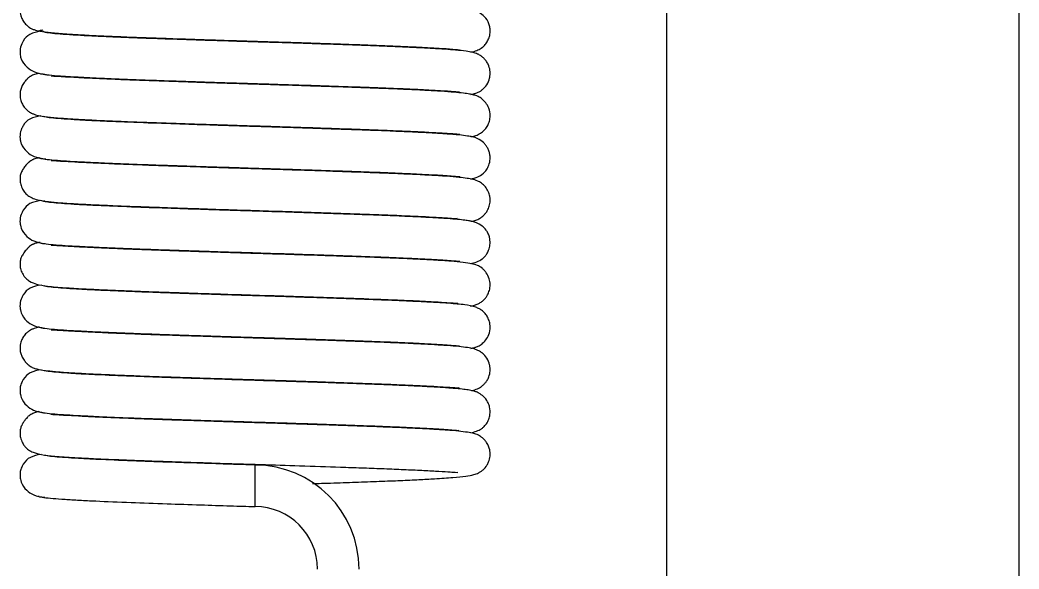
# Model space of a CAD drawing. Header units: millimetres. Extents: x -119 to 1184, y -69 to 836.
# Drawn here: x 451.06 to 472.65, y 595.95 to 607.82 of the extents above; entities that cross this region are included whole.
import ezdxf

# ---------------------------------------------------------------- set-up
doc = ezdxf.new("R2010")
doc.units = ezdxf.units.MM

msp = doc.modelspace()

# ---------------------------------------------------------------- linework, layer by layer
at = {"color": 7, "linetype": 'Continuous', "lineweight": 25}
for p, q in [((465.033, 643.47), (465.033, 592.67)), ((472.653, 592.67), (472.653, 643.47)), ((456.143, 597.3), (456.143, 598.199))]:
    msp.add_line(p, q, dxfattribs=at)
for radius in [2.248, 1.349]:
    msp.add_arc((456.143, 595.951), radius, 0, 90, dxfattribs=at)
for points, knots in [([(451.506, 608.497), (451.493, 608.496), (451.448, 608.49), (451.412, 608.48), (451.36, 608.464), (451.32, 608.447), (451.288, 608.429), (451.27, 608.417), (451.255, 608.406), (451.245, 608.398), (451.234, 608.39), (451.225, 608.382), (451.216, 608.373), (451.201, 608.358), (451.18, 608.335), (451.155, 608.304), (451.12, 608.252), (451.088, 608.186), (451.069, 608.12), (451.061, 608.05), (451.066, 607.972), (451.082, 607.902), (451.107, 607.837), (451.147, 607.77), (451.189, 607.72), (451.227, 607.686), (451.248, 607.671), (451.258, 607.663), (451.282, 607.647), (451.315, 607.629), (451.383, 607.602), (451.506, 607.573), (451.729, 607.543), (452.039, 607.517), (452.408, 607.495), (452.817, 607.475), (453.304, 607.454), (453.848, 607.434), (454.414, 607.414), (454.958, 607.396), (455.451, 607.38), (455.916, 607.365), (456.341, 607.352), (456.774, 607.339), (457.187, 607.326), (457.623, 607.311), (458.068, 607.296), (458.543, 607.279), (459.016, 607.262), (459.443, 607.243), (459.793, 607.226), (460.066, 607.211), (460.317, 607.196), (460.519, 607.176), (460.552, 607.174), (460.563, 607.173)], [0, 0, 0, 0, 0.006568, 0.022713, 0.035311, 0.044112, 0.04717, 0.049444, 0.050359, 0.051191, 0.052013, 0.052901, 0.053851, 0.054839, 0.057091, 0.059909, 0.063404, 0.072567, 0.082763, 0.089519, 0.094273, 0.098646, 0.104647, 0.108295, 0.115717, 0.119409, 0.121238, 0.122341, 0.123816, 0.133729, 0.150259, 0.182625, 0.225419, 0.272298, 0.309815, 0.349753, 0.391841, 0.435605, 0.477247, 0.514704, 0.54765, 0.575939, 0.606483, 0.631243, 0.661514, 0.688996, 0.720431, 0.75558, 0.794796, 0.83378, 0.8694, 0.901451, 0.930053, 0.977828, 1, 1, 1, 1]), ([(460.807, 607.123), (460.822, 607.125), (460.874, 607.133), (460.959, 607.168), (461.032, 607.204), (461.114, 607.28), (461.17, 607.359), (461.211, 607.458), (461.226, 607.557), (461.22, 607.653), (461.189, 607.772), (461.112, 607.891), (461.008, 607.97), (460.92, 608.012), (460.888, 608.021), (460.814, 608.041), (460.695, 608.061), (460.48, 608.084), (460.149, 608.107), (459.634, 608.135), (458.933, 608.165), (458.062, 608.196), (457.18, 608.225), (456.415, 608.249), (455.791, 608.268), (455.272, 608.285), (454.779, 608.301), (454.295, 608.318), (453.826, 608.334), (453.345, 608.352), (452.869, 608.371), (452.441, 608.392), (452.107, 608.411), (451.891, 608.426), (451.756, 608.438), (451.729, 608.438), (451.715, 608.439)], [0, 0, 0, 0, 0.007663, 0.02823, 0.04625, 0.054668, 0.062903, 0.070626, 0.078726, 0.084089, 0.090654, 0.105065, 0.118183, 0.123643, 0.136032, 0.150036, 0.175748, 0.217424, 0.266228, 0.315312, 0.385221, 0.449764, 0.510225, 0.565708, 0.599796, 0.632181, 0.66809, 0.699115, 0.733394, 0.771155, 0.812747, 0.85779, 0.901096, 0.938147, 0.968948, 1, 1, 1, 1]), ([(451.513, 607.575), (451.429, 607.559), (451.272, 607.528), (451.159, 607.413), (451.091, 607.291), (451.061, 607.184), (451.063, 607.096), (451.071, 607.028), (451.098, 606.935), (451.188, 606.806), (451.379, 606.677), (451.543, 606.653), (451.632, 606.64)], [0, 0, 0, 0, 0.16961, 0.314341, 0.355929, 0.423867, 0.45742, 0.46956, 0.538862, 0.716988, 0.845613, 1, 1, 1, 1]), ([(451.553, 607.596), (451.527, 607.592), (451.46, 607.582), (451.461, 607.572), (451.462, 607.566)], [0, 0, 0, 0, 0.397313, 1, 1, 1, 1]), ([(460.809, 606.209), (460.828, 606.212), (460.882, 606.222), (460.934, 606.238), (461.005, 606.276), (461.069, 606.319), (461.167, 606.428), (461.208, 606.535), (461.223, 606.628), (461.224, 606.717), (461.204, 606.812), (461.159, 606.902), (461.114, 606.963), (461.065, 607.012), (461.001, 607.059), (460.931, 607.093), (460.837, 607.122), (460.696, 607.145), (460.443, 607.172), (460.075, 607.196), (459.631, 607.219), (459.228, 607.238), (458.765, 607.256), (458.252, 607.275), (457.719, 607.293), (457.159, 607.311), (456.617, 607.329), (456.121, 607.344), (455.738, 607.356), (455.381, 607.367), (454.96, 607.381), (454.403, 607.399), (453.734, 607.422), (453.152, 607.445), (452.691, 607.466), (452.352, 607.483), (452.048, 607.501), (451.801, 607.521), (451.62, 607.542), (451.583, 607.556), (451.564, 607.563)], [0, 0, 0, 0, 0.012029, 0.034804, 0.042628, 0.048349, 0.057926, 0.070105, 0.07565, 0.080238, 0.088821, 0.094553, 0.099753, 0.105837, 0.112968, 0.123735, 0.145865, 0.177085, 0.215567, 0.277839, 0.31144, 0.346637, 0.383189, 0.420904, 0.458371, 0.492038, 0.530524, 0.561562, 0.585549, 0.602687, 0.629494, 0.666426, 0.713027, 0.769741, 0.802076, 0.836789, 0.873642, 0.913216, 0.955488, 1, 1, 1, 1]), ([(451.47, 606.664), (451.448, 606.659), (451.41, 606.651), (451.36, 606.635), (451.323, 606.619), (451.294, 606.602), (451.279, 606.593), (451.269, 606.587), (451.259, 606.579), (451.245, 606.569), (451.237, 606.561), (451.225, 606.55), (451.214, 606.539), (451.203, 606.526), (451.185, 606.507), (451.161, 606.478), (451.122, 606.423), (451.088, 606.355), (451.071, 606.297), (451.064, 606.241), (451.062, 606.199), (451.067, 606.138), (451.083, 606.069), (451.109, 606.006), (451.148, 605.94), (451.191, 605.89), (451.229, 605.856), (451.249, 605.841), (451.26, 605.833), (451.283, 605.818), (451.316, 605.8), (451.383, 605.772), (451.502, 605.744), (451.718, 605.715), (452.015, 605.69), (452.372, 605.668), (452.771, 605.648), (453.249, 605.627), (453.786, 605.607), (454.345, 605.588), (454.88, 605.57), (455.363, 605.554), (455.815, 605.54), (456.227, 605.527), (456.653, 605.514), (457.069, 605.501), (457.521, 605.486), (457.992, 605.47), (458.499, 605.452), (459.021, 605.433), (459.504, 605.412), (459.898, 605.392), (460.189, 605.376), (460.386, 605.363), (460.506, 605.354), (460.558, 605.35), (460.567, 605.351), (460.569, 605.352)], [0, 0, 0, 0, 0.01632, 0.028532, 0.036469, 0.038949, 0.039881, 0.04067, 0.041401, 0.042182, 0.044198, 0.04527, 0.046291, 0.047351, 0.048528, 0.051429, 0.055261, 0.066032, 0.077803, 0.081932, 0.084948, 0.089591, 0.093826, 0.099532, 0.103116, 0.110352, 0.113915, 0.115678, 0.116785, 0.118245, 0.127865, 0.143715, 0.174573, 0.215214, 0.260094, 0.296237, 0.334976, 0.376065, 0.418973, 0.459408, 0.495654, 0.527387, 0.55446, 0.5833, 0.606652, 0.636566, 0.664373, 0.696645, 0.73311, 0.774099, 0.818431, 0.859705, 0.896987, 0.930845, 0.961265, 0.988066, 1, 1, 1, 1]), ([(451.471, 606.669), (451.494, 606.661), (451.538, 606.646), (451.73, 606.624), (451.989, 606.604), (452.301, 606.586), (452.649, 606.568), (453.119, 606.547), (453.708, 606.524), (454.384, 606.501), (454.947, 606.482), (455.37, 606.468), (455.729, 606.457), (456.11, 606.445), (456.603, 606.43), (457.141, 606.413), (457.696, 606.394), (458.226, 606.376), (458.736, 606.358), (459.192, 606.34), (459.581, 606.323), (459.902, 606.307), (460.157, 606.293), (460.35, 606.28), (460.482, 606.27), (460.556, 606.262), (460.56, 606.265), (460.562, 606.266)], [0, 0, 0, 0, 0.052838, 0.102921, 0.149728, 0.19324, 0.234165, 0.272243, 0.33895, 0.393677, 0.437061, 0.468628, 0.488816, 0.516622, 0.552653, 0.597357, 0.636467, 0.680022, 0.724141, 0.766897, 0.808041, 0.847251, 0.884313, 0.919713, 0.953535, 0.983107, 1, 1, 1, 1]), ([(460.805, 605.297), (460.843, 605.303), (460.911, 605.314), (460.995, 605.356), (461.055, 605.396), (461.116, 605.453), (461.172, 605.533), (461.212, 605.634), (461.231, 605.763), (461.202, 605.914), (461.131, 606.033), (461.047, 606.115), (460.937, 606.179), (460.867, 606.197), (460.776, 606.217), (460.638, 606.237), (460.443, 606.257), (460.166, 606.276), (459.807, 606.297), (459.358, 606.318), (458.848, 606.339), (458.319, 606.358), (457.819, 606.375), (457.326, 606.391), (456.866, 606.406), (456.427, 606.42), (456.037, 606.432), (455.629, 606.445), (455.181, 606.459), (454.673, 606.476), (454.122, 606.495), (453.565, 606.514), (453.053, 606.535), (452.625, 606.554), (452.29, 606.571), (452.043, 606.585), (451.872, 606.595), (451.779, 606.6), (451.74, 606.602), (451.743, 606.597), (451.744, 606.596)], [0, 0, 0, 0, 0.020974, 0.038807, 0.046631, 0.054462, 0.062427, 0.0701, 0.078379, 0.090003, 0.10079, 0.111736, 0.123055, 0.143254, 0.166028, 0.191171, 0.224334, 0.260531, 0.300179, 0.343554, 0.388076, 0.427856, 0.463288, 0.494327, 0.528549, 0.554485, 0.580011, 0.604636, 0.63408, 0.668263, 0.706947, 0.749758, 0.792941, 0.83387, 0.872134, 0.907666, 0.941026, 0.971595, 0.995757, 1, 1, 1, 1]), ([(451.513, 605.746), (451.429, 605.729), (451.272, 605.699), (451.159, 605.584), (451.091, 605.463), (451.061, 605.355), (451.063, 605.254), (451.073, 605.196), (451.102, 605.098), (451.185, 604.978), (451.371, 604.85), (451.531, 604.826), (451.618, 604.813)], [0, 0, 0, 0, 0.174183, 0.32443, 0.367371, 0.436887, 0.471126, 0.5003, 0.551109, 0.72418, 0.849339, 1, 1, 1, 1]), ([(460.804, 604.38), (460.855, 604.393), (460.95, 604.416), (461.045, 604.471), (461.111, 604.536), (461.151, 604.586), (461.204, 604.684), (461.222, 604.776), (461.223, 604.843), (461.221, 604.892), (461.21, 604.954), (461.188, 605.013), (461.162, 605.062), (461.143, 605.093), (461.108, 605.139), (461.06, 605.19), (460.974, 605.247), (460.886, 605.28), (460.827, 605.294), (460.725, 605.313), (460.547, 605.334), (460.244, 605.357), (459.823, 605.381), (459.327, 605.405), (458.836, 605.425), (458.358, 605.442), (457.909, 605.457), (457.503, 605.471), (457.147, 605.483), (456.805, 605.494), (456.417, 605.506), (455.921, 605.521), (455.301, 605.541), (454.577, 605.565), (453.785, 605.592), (453.135, 605.617), (452.646, 605.639), (452.301, 605.657), (452.003, 605.675), (451.767, 605.695), (451.603, 605.716), (451.577, 605.73), (451.563, 605.737)], [0, 0, 0, 0, 0.027501, 0.050986, 0.056989, 0.061479, 0.06903, 0.07806, 0.080159, 0.082204, 0.086955, 0.092228, 0.094646, 0.096986, 0.099335, 0.1071, 0.126291, 0.136806, 0.151413, 0.175441, 0.208802, 0.251133, 0.302486, 0.344979, 0.383636, 0.417909, 0.448335, 0.474931, 0.497552, 0.516427, 0.539421, 0.56992, 0.608357, 0.654755, 0.708462, 0.769824, 0.803624, 0.83917, 0.876295, 0.915638, 0.957023, 1, 1, 1, 1]), ([(451.488, 604.837), (451.473, 604.834), (451.434, 604.828), (451.393, 604.816), (451.352, 604.802), (451.322, 604.788), (451.305, 604.78), (451.292, 604.772), (451.286, 604.768), (451.282, 604.765), (451.277, 604.762), (451.272, 604.758), (451.264, 604.753), (451.257, 604.747), (451.248, 604.738), (451.241, 604.731), (451.226, 604.717), (451.215, 604.705), (451.202, 604.691), (451.183, 604.67), (451.159, 604.639), (451.118, 604.581), (451.086, 604.518), (451.068, 604.456), (451.063, 604.403), (451.063, 604.359), (451.069, 604.297), (451.089, 604.22), (451.124, 604.148), (451.164, 604.093), (451.211, 604.041), (451.282, 603.988), (451.387, 603.943), (451.533, 603.909), (451.739, 603.882), (452.03, 603.859), (452.41, 603.837), (452.87, 603.815), (453.354, 603.794), (453.833, 603.777), (454.29, 603.761), (454.715, 603.747), (455.226, 603.73), (455.861, 603.709), (456.653, 603.685), (457.488, 603.658), (458.337, 603.629), (459.155, 603.599), (459.746, 603.572), (460.134, 603.55), (460.359, 603.535), (460.491, 603.524), (460.51, 603.531), (460.519, 603.534)], [0, 0, 0, 0, 0.009197, 0.024143, 0.034405, 0.037826, 0.040183, 0.041027, 0.041389, 0.041729, 0.04206, 0.042402, 0.043173, 0.044137, 0.045343, 0.047979, 0.049072, 0.050133, 0.051284, 0.052623, 0.056081, 0.060773, 0.07413, 0.086682, 0.09081, 0.093659, 0.098796, 0.102763, 0.11043, 0.114314, 0.119596, 0.134928, 0.157005, 0.185923, 0.221602, 0.263804, 0.310904, 0.355563, 0.396365, 0.433027, 0.465977, 0.49542, 0.521177, 0.569039, 0.62003, 0.675151, 0.734455, 0.798354, 0.867584, 0.903695, 0.939532, 0.971902, 1, 1, 1, 1]), ([(451.465, 604.843), (451.482, 604.836), (451.515, 604.822), (451.684, 604.8), (451.918, 604.78), (452.206, 604.762), (452.53, 604.745), (452.975, 604.724), (453.54, 604.701), (454.201, 604.678), (454.762, 604.659), (455.197, 604.645), (455.556, 604.634), (455.919, 604.622), (456.372, 604.608), (456.872, 604.593), (457.396, 604.575), (457.913, 604.558), (458.427, 604.54), (458.904, 604.523), (459.323, 604.505), (459.787, 604.484), (460.142, 604.465), (460.384, 604.448), (460.506, 604.437), (460.566, 604.43), (460.566, 604.434), (460.566, 604.435)], [0, 0, 0, 0, 0.051035, 0.099581, 0.145143, 0.187491, 0.227331, 0.26459, 0.33043, 0.384713, 0.428434, 0.461162, 0.482763, 0.508176, 0.541163, 0.582189, 0.618287, 0.658753, 0.701931, 0.743761, 0.78431, 0.823253, 0.895322, 0.928985, 0.960866, 0.987874, 1, 1, 1, 1]), ([(460.812, 603.468), (460.846, 603.473), (460.903, 603.483), (460.987, 603.521), (461.057, 603.568), (461.101, 603.611), (461.13, 603.646), (461.162, 603.69), (461.193, 603.752), (461.214, 603.823), (461.222, 603.879), (461.224, 603.941), (461.216, 604.02), (461.181, 604.124), (461.12, 604.218), (461.034, 604.296), (460.918, 604.358), (460.849, 604.372), (460.724, 604.397), (460.542, 604.418), (460.281, 604.44), (459.926, 604.462), (459.486, 604.483), (458.985, 604.505), (458.448, 604.524), (457.881, 604.544), (457.317, 604.563), (456.791, 604.58), (456.349, 604.594), (455.911, 604.607), (455.394, 604.623), (454.828, 604.642), (454.248, 604.662), (453.692, 604.681), (453.157, 604.702), (452.691, 604.722), (452.316, 604.741), (452.033, 604.756), (451.846, 604.767), (451.751, 604.776), (451.741, 604.772), (451.739, 604.771)], [0, 0, 0, 0, 0.021373, 0.035444, 0.04588, 0.053659, 0.056611, 0.059002, 0.066631, 0.070157, 0.074653, 0.078227, 0.083365, 0.09102, 0.101222, 0.112486, 0.124367, 0.149049, 0.176874, 0.207394, 0.24658, 0.289298, 0.331821, 0.377159, 0.419236, 0.456746, 0.499917, 0.534831, 0.561357, 0.586682, 0.620484, 0.662857, 0.700059, 0.741534, 0.786027, 0.829571, 0.871515, 0.911656, 0.950653, 0.988214, 1, 1, 1, 1]), ([(451.512, 603.916), (451.429, 603.9), (451.272, 603.869), (451.16, 603.756), (451.092, 603.635), (451.061, 603.526), (451.063, 603.427), (451.073, 603.368), (451.101, 603.27), (451.183, 603.15), (451.365, 603.022), (451.521, 602.999), (451.606, 602.986)], [0, 0, 0, 0, 0.177986, 0.335701, 0.380221, 0.450954, 0.485691, 0.514549, 0.564045, 0.731799, 0.853307, 1, 1, 1, 1]), ([(460.795, 602.553), (460.842, 602.563), (460.936, 602.582), (461.028, 602.635), (461.072, 602.669), (461.108, 602.704), (461.155, 602.763), (461.199, 602.85), (461.221, 602.939), (461.225, 603.021), (461.216, 603.096), (461.199, 603.159), (461.176, 603.211), (461.156, 603.246), (461.111, 603.312), (461.049, 603.372), (460.942, 603.432), (460.881, 603.452), (460.838, 603.463), (460.771, 603.476), (460.67, 603.491), (460.517, 603.507), (460.293, 603.525), (459.978, 603.544), (459.568, 603.565), (459.09, 603.586), (458.598, 603.605), (458.128, 603.621), (457.693, 603.636), (457.303, 603.649), (456.962, 603.66), (456.624, 603.671), (456.228, 603.683), (455.722, 603.699), (455.102, 603.718), (454.389, 603.742), (453.621, 603.769), (453, 603.794), (452.54, 603.815), (452.218, 603.833), (451.943, 603.851), (451.732, 603.87), (451.599, 603.889), (451.584, 603.901), (451.577, 603.906)], [0, 0, 0, 0, 0.024842, 0.048794, 0.054247, 0.059551, 0.065183, 0.070924, 0.079104, 0.084004, 0.088241, 0.093364, 0.096136, 0.09876, 0.101263, 0.113381, 0.130335, 0.137828, 0.149007, 0.165391, 0.186962, 0.21364, 0.245241, 0.281688, 0.323485, 0.364787, 0.401791, 0.434635, 0.463784, 0.489055, 0.510344, 0.528819, 0.552922, 0.584286, 0.623352, 0.66991, 0.723301, 0.784328, 0.817724, 0.852707, 0.889315, 0.928088, 0.968733, 1, 1, 1, 1]), ([(451.5, 603.01), (451.484, 603.007), (451.431, 602.999), (451.39, 602.988), (451.341, 602.968), (451.324, 602.96), (451.311, 602.953), (451.303, 602.949), (451.297, 602.945), (451.292, 602.942), (451.288, 602.94), (451.283, 602.936), (451.274, 602.929), (451.265, 602.922), (451.26, 602.915), (451.253, 602.908), (451.245, 602.9), (451.238, 602.893), (451.233, 602.888), (451.227, 602.881), (451.218, 602.872), (451.206, 602.859), (451.185, 602.835), (451.14, 602.781), (451.097, 602.71), (451.074, 602.65), (451.065, 602.591), (451.063, 602.562), (451.063, 602.523), (451.068, 602.474), (451.086, 602.399), (451.114, 602.337), (451.143, 602.293), (451.163, 602.265), (451.208, 602.214), (451.295, 602.15), (451.438, 602.097), (451.67, 602.059), (451.998, 602.032), (452.415, 602.008), (452.872, 601.986), (453.351, 601.966), (453.868, 601.947), (454.405, 601.928), (454.95, 601.91), (455.551, 601.89), (456.26, 601.869), (457.104, 601.842), (457.982, 601.813), (458.694, 601.788), (459.231, 601.766), (459.617, 601.749), (459.96, 601.731), (460.243, 601.714), (460.428, 601.701), (460.517, 601.693), (460.52, 601.702), (460.52, 601.705)], [0, 0, 0, 0, 0.009858, 0.032523, 0.03679, 0.039764, 0.040803, 0.041593, 0.041925, 0.042239, 0.042558, 0.042905, 0.043749, 0.045525, 0.048005, 0.049636, 0.050964, 0.05155, 0.052109, 0.052665, 0.053241, 0.05453, 0.056106, 0.060352, 0.073838, 0.089972, 0.095491, 0.099284, 0.100634, 0.1052, 0.108753, 0.116778, 0.118548, 0.120623, 0.125858, 0.141182, 0.172146, 0.215158, 0.269843, 0.316393, 0.360263, 0.400332, 0.436329, 0.478662, 0.514755, 0.546806, 0.597229, 0.651561, 0.710449, 0.774375, 0.808757, 0.844653, 0.881785, 0.919746, 0.954735, 0.984814, 1, 1, 1, 1]), ([(451.461, 603.018), (451.473, 603.011), (451.497, 602.996), (451.659, 602.974), (451.889, 602.954), (452.176, 602.935), (452.501, 602.918), (452.946, 602.897), (453.513, 602.874), (454.173, 602.851), (454.727, 602.832), (455.15, 602.818), (455.507, 602.806), (455.882, 602.795), (456.364, 602.78), (456.893, 602.763), (457.445, 602.745), (457.98, 602.727), (458.503, 602.709), (458.979, 602.691), (459.394, 602.673), (459.849, 602.652), (460.193, 602.633), (460.425, 602.615), (460.53, 602.606), (460.574, 602.599), (460.567, 602.605), (460.567, 602.605)], [0, 0, 0, 0, 0.051817, 0.101113, 0.147357, 0.190252, 0.230475, 0.268032, 0.33417, 0.388281, 0.431385, 0.463073, 0.48347, 0.510471, 0.545326, 0.58853, 0.626476, 0.668931, 0.712598, 0.754669, 0.795351, 0.834316, 0.90624, 0.93984, 0.97056, 0.995985, 1, 1, 1, 1]), ([(460.8, 601.633), (460.829, 601.639), (460.881, 601.648), (460.951, 601.675), (461.021, 601.712), (461.081, 601.761), (461.128, 601.812), (461.174, 601.882), (461.214, 601.979), (461.229, 602.098), (461.208, 602.235), (461.155, 602.34), (461.095, 602.412), (461.02, 602.477), (460.919, 602.527), (460.822, 602.551), (460.641, 602.58), (460.374, 602.605), (460.026, 602.627), (459.606, 602.649), (459.134, 602.67), (458.613, 602.69), (458.038, 602.71), (457.454, 602.73), (456.895, 602.748), (456.438, 602.762), (456.022, 602.775), (455.567, 602.789), (455.068, 602.805), (454.542, 602.823), (454.017, 602.841), (453.483, 602.86), (452.984, 602.88), (452.56, 602.9), (452.225, 602.917), (451.98, 602.931), (451.841, 602.94), (451.772, 602.944), (451.739, 602.947), (451.737, 602.944), (451.737, 602.943)], [0, 0, 0, 0, 0.018613, 0.033564, 0.04416, 0.052248, 0.058788, 0.06395, 0.070845, 0.079781, 0.088852, 0.099207, 0.104702, 0.11087, 0.127773, 0.158606, 0.195647, 0.237058, 0.282588, 0.322626, 0.365766, 0.408758, 0.447199, 0.492106, 0.52928, 0.5585, 0.58154, 0.610388, 0.647362, 0.680334, 0.717544, 0.758864, 0.801915, 0.843499, 0.883175, 0.921049, 0.957591, 0.975274, 0.992323, 1, 1, 1, 1]), ([(451.522, 602.089), (451.436, 602.073), (451.274, 602.042), (451.161, 601.928), (451.092, 601.808), (451.061, 601.697), (451.063, 601.598), (451.072, 601.539), (451.101, 601.442), (451.182, 601.322), (451.361, 601.194), (451.514, 601.171), (451.598, 601.158)], [0, 0, 0, 0, 0.187293, 0.35192, 0.397655, 0.468459, 0.503124, 0.531395, 0.579297, 0.740956, 0.858177, 1, 1, 1, 1]), ([(460.809, 600.72), (460.837, 600.726), (460.88, 600.734), (460.959, 600.763), (461.047, 600.814), (461.131, 600.897), (461.202, 601.015), (461.231, 601.166), (461.212, 601.296), (461.172, 601.396), (461.116, 601.476), (461.045, 601.542), (460.988, 601.577), (460.859, 601.635), (460.66, 601.666), (460.338, 601.695), (459.886, 601.721), (459.415, 601.743), (458.99, 601.761), (458.508, 601.779), (457.977, 601.798), (457.429, 601.816), (456.86, 601.834), (456.315, 601.852), (455.819, 601.867), (455.438, 601.879), (455.083, 601.89), (454.67, 601.904), (454.127, 601.923), (453.482, 601.945), (452.931, 601.968), (452.502, 601.989), (452.194, 602.006), (451.925, 602.023), (451.718, 602.043), (451.592, 602.062), (451.584, 602.073), (451.581, 602.078)], [0, 0, 0, 0, 0.0225018, 0.0339266, 0.0448642, 0.0554405, 0.0658644, 0.0770956, 0.0850953, 0.0925101, 0.1002066, 0.1077732, 0.1193508, 0.1325619, 0.1762588, 0.2317315, 0.2936601, 0.3272135, 0.362259, 0.3985336, 0.4362471, 0.4737819, 0.5073766, 0.5456273, 0.5765829, 0.6006687, 0.617827, 0.6446013, 0.6813544, 0.7277203, 0.7845162, 0.8167282, 0.8511736, 0.8879542, 0.9275524, 0.9696445, 1, 1, 1, 1]), ([(451.486, 601.179), (451.444, 601.17), (451.38, 601.156), (451.316, 601.13), (451.283, 601.112), (451.26, 601.096), (451.24, 601.082), (451.194, 601.045), (451.148, 600.99), (451.109, 600.923), (451.083, 600.86), (451.067, 600.791), (451.062, 600.73), (451.064, 600.688), (451.071, 600.633), (451.088, 600.574), (451.122, 600.507), (451.161, 600.451), (451.185, 600.423), (451.203, 600.403), (451.214, 600.391), (451.225, 600.38), (451.237, 600.369), (451.245, 600.361), (451.259, 600.35), (451.269, 600.343), (451.279, 600.336), (451.294, 600.327), (451.319, 600.313), (451.351, 600.298), (451.403, 600.28), (451.531, 600.251), (451.79, 600.219), (452.199, 600.191), (452.587, 600.17), (453.052, 600.149), (453.572, 600.128), (454.113, 600.109), (454.63, 600.092), (455.101, 600.076), (455.545, 600.062), (455.952, 600.049), (456.379, 600.036), (456.802, 600.023), (457.266, 600.008), (457.753, 599.992), (458.28, 599.973), (458.825, 599.954), (459.334, 599.933), (459.762, 599.913), (460.086, 599.896), (460.319, 599.881), (460.465, 599.872), (460.547, 599.864), (460.55, 599.869), (460.551, 599.871)], [0, 0, 0, 0, 0.028611, 0.04444, 0.054046, 0.055504, 0.05661, 0.061924, 0.06915, 0.072729, 0.078428, 0.082657, 0.087293, 0.090306, 0.094429, 0.106184, 0.11694, 0.120767, 0.123664, 0.12484, 0.125898, 0.126918, 0.127989, 0.130002, 0.130782, 0.131512, 0.1323, 0.133231, 0.135708, 0.142087, 0.151458, 0.172131, 0.244278, 0.28239, 0.322424, 0.364376, 0.407604, 0.447501, 0.483226, 0.514556, 0.541308, 0.569771, 0.593061, 0.623316, 0.651437, 0.68411, 0.721096, 0.762282, 0.806597, 0.848381, 0.886852, 0.922226, 0.954878, 0.984567, 1, 1, 1, 1]), ([(451.46, 601.192), (451.468, 601.184), (451.482, 601.17), (451.63, 601.148), (451.851, 601.128), (452.131, 601.109), (452.45, 601.092), (452.89, 601.07), (453.452, 601.047), (454.106, 601.024), (454.655, 601.005), (455.072, 600.992), (455.428, 600.98), (455.808, 600.968), (456.301, 600.953), (456.843, 600.936), (457.408, 600.918), (457.953, 600.899), (458.482, 600.881), (458.962, 600.863), (459.38, 600.845), (459.839, 600.823), (460.186, 600.805), (460.426, 600.785), (460.528, 600.777), (460.567, 600.771), (460.559, 600.777), (460.559, 600.778)], [0, 0, 0, 0, 0.049178, 0.098845, 0.14547, 0.188691, 0.229082, 0.266799, 0.333189, 0.38729, 0.43016, 0.461455, 0.481518, 0.509232, 0.544915, 0.589019, 0.627759, 0.671077, 0.714911, 0.757081, 0.797852, 0.836896, 0.908916, 0.942521, 0.97318, 0.999559, 1, 1, 1, 1]), ([(460.822, 599.808), (460.826, 599.809), (460.872, 599.816), (460.924, 599.834), (461.001, 599.871), (461.065, 599.917), (461.114, 599.967), (461.159, 600.028), (461.204, 600.117), (461.224, 600.212), (461.223, 600.302), (461.208, 600.395), (461.167, 600.501), (461.069, 600.61), (460.995, 600.66), (460.935, 600.689), (460.854, 600.715), (460.741, 600.736), (460.548, 600.76), (460.299, 600.781), (459.976, 600.801), (459.568, 600.822), (459.077, 600.843), (458.536, 600.864), (457.991, 600.883), (457.437, 600.901), (456.903, 600.919), (456.417, 600.934), (455.987, 600.947), (455.531, 600.962), (454.974, 600.979), (454.385, 600.999), (453.8, 601.019), (453.267, 601.039), (452.787, 601.06), (452.396, 601.079), (452.099, 601.095), (451.913, 601.107), (451.806, 601.113), (451.747, 601.118), (451.739, 601.116), (451.736, 601.115)], [0, 0, 0, 0, 0.002694, 0.0292, 0.040378, 0.047781, 0.054097, 0.059495, 0.065445, 0.074356, 0.079119, 0.084875, 0.097519, 0.107461, 0.113401, 0.125431, 0.142335, 0.175477, 0.208556, 0.244186, 0.282352, 0.323691, 0.367989, 0.412162, 0.451719, 0.487008, 0.526919, 0.558451, 0.582433, 0.610903, 0.647887, 0.693182, 0.732248, 0.775712, 0.819352, 0.860956, 0.900178, 0.937605, 0.961569, 0.984629, 1, 1, 1, 1]), ([(451.523, 600.259), (451.438, 600.243), (451.275, 600.213), (451.161, 600.098), (451.104, 600), (451.075, 599.92), (451.062, 599.85), (451.063, 599.77), (451.072, 599.711), (451.101, 599.613), (451.181, 599.493), (451.359, 599.366), (451.511, 599.343), (451.594, 599.33)], [0, 0, 0, 0, 0.188948, 0.361091, 0.408114, 0.435953, 0.479056, 0.513586, 0.54147, 0.588414, 0.746456, 0.861117, 1, 1, 1, 1]), ([(460.805, 598.892), (460.888, 598.918), (460.991, 598.949), (461.075, 599.013), (461.142, 599.084), (461.196, 599.183), (461.228, 599.31), (461.223, 599.425), (461.191, 599.52), (461.153, 599.598), (461.09, 599.68), (460.987, 599.753), (460.907, 599.786), (460.873, 599.796), (460.813, 599.811), (460.724, 599.826), (460.573, 599.844), (460.363, 599.862), (460.059, 599.882), (459.646, 599.904), (459.146, 599.926), (458.613, 599.947), (458.099, 599.965), (457.623, 599.981), (457.199, 599.995), (456.834, 600.006), (456.488, 600.017), (456.098, 600.029), (455.6, 600.045), (454.986, 600.065), (454.278, 600.088), (453.516, 600.115), (452.904, 600.14), (452.455, 600.162), (452.145, 600.179), (451.884, 600.198), (451.692, 600.218), (451.582, 600.236), (451.584, 600.247), (451.584, 600.252)], [0, 0, 0, 0, 0.03754, 0.046309, 0.054763, 0.062988, 0.070048, 0.081272, 0.086245, 0.089838, 0.102206, 0.113158, 0.121996, 0.129645, 0.141148, 0.167266, 0.193534, 0.225214, 0.262083, 0.304746, 0.349865, 0.390408, 0.426302, 0.458081, 0.485518, 0.508495, 0.527417, 0.550666, 0.581641, 0.620621, 0.667333, 0.721171, 0.783084, 0.816962, 0.852423, 0.889785, 0.929345, 0.97074, 1, 1, 1, 1]), ([(451.462, 599.364), (451.464, 599.358), (451.469, 599.344), (451.594, 599.324), (451.794, 599.304), (452.055, 599.285), (452.355, 599.268), (452.773, 599.247), (453.315, 599.224), (453.955, 599.2), (454.501, 599.182), (454.924, 599.168), (455.278, 599.156), (455.645, 599.144), (456.111, 599.13), (456.625, 599.114), (457.167, 599.097), (457.703, 599.079), (458.235, 599.061), (458.73, 599.043), (459.168, 599.026), (459.66, 599.004), (460.046, 598.984), (460.322, 598.965), (460.47, 598.953), (460.543, 598.945), (460.544, 598.95), (460.545, 598.952)], [0, 0, 0, 0, 0.041332, 0.090181, 0.136185, 0.178969, 0.218788, 0.256103, 0.322207, 0.376412, 0.419677, 0.451905, 0.472932, 0.499126, 0.533048, 0.574791, 0.611603, 0.652968, 0.696605, 0.738381, 0.778863, 0.817843, 0.890166, 0.923716, 0.955525, 0.984045, 1, 1, 1, 1]), ([(451.477, 599.351), (451.457, 599.348), (451.41, 599.339), (451.335, 599.313), (451.267, 599.275), (451.227, 599.238), (451.214, 599.222), (451.186, 599.189), (451.17, 599.168), (451.158, 599.152), (451.146, 599.135), (451.129, 599.109), (451.097, 599.054), (451.081, 599.014), (451.069, 598.964), (451.065, 598.932), (451.063, 598.908), (451.063, 598.892), (451.064, 598.851), (451.073, 598.78), (451.104, 598.697), (451.145, 598.631), (451.19, 598.574), (451.257, 598.518), (451.37, 598.46), (451.543, 598.418), (451.822, 598.386), (452.19, 598.363), (452.633, 598.339), (453.07, 598.32), (453.514, 598.302), (454.062, 598.282), (454.711, 598.26), (455.45, 598.236), (455.921, 598.221), (456.144, 598.215)], [0, 0, 0, 0, 0.024091, 0.055065, 0.090318, 0.107162, 0.123838, 0.129529, 0.131871, 0.134052, 0.136254, 0.13865, 0.144511, 0.161406, 0.168636, 0.173844, 0.175829, 0.177542, 0.179259, 0.188928, 0.203251, 0.209177, 0.216728, 0.239413, 0.272689, 0.332862, 0.410868, 0.50524, 0.576083, 0.641669, 0.70148, 0.755332, 0.847556, 0.927869, 1, 1, 1, 1]), ([(457.383, 597.797), (457.514, 597.801), (457.835, 597.812), (458.322, 597.829), (458.829, 597.847), (459.287, 597.865), (459.685, 597.884), (460.073, 597.905), (460.424, 597.928), (460.696, 597.957), (460.856, 597.984), (460.951, 598.017), (461.011, 598.049), (461.083, 598.103), (461.145, 598.173), (461.2, 598.28), (461.223, 598.373), (461.224, 598.467), (461.21, 598.559), (461.177, 598.646), (461.108, 598.738), (461.065, 598.78), (461.034, 598.804), (461.001, 598.826), (460.936, 598.862), (460.861, 598.884), (460.688, 598.917), (460.387, 598.947), (459.963, 598.973), (459.551, 598.994), (459.058, 599.015), (458.513, 599.036), (457.961, 599.055), (457.398, 599.074), (456.854, 599.091), (456.359, 599.107), (455.929, 599.12), (455.482, 599.134), (454.94, 599.152), (454.365, 599.171), (453.793, 599.191), (453.266, 599.211), (452.789, 599.231), (452.399, 599.251), (452.105, 599.266), (451.919, 599.278), (451.811, 599.285), (451.75, 599.289), (451.736, 599.288), (451.73, 599.288)], [0, 0, 0, 0, 0.019868, 0.048661, 0.077837, 0.10614, 0.133383, 0.159389, 0.196023, 0.230539, 0.259296, 0.278346, 0.285731, 0.290046, 0.297715, 0.30196, 0.308474, 0.312095, 0.317045, 0.328613, 0.332674, 0.335589, 0.337083, 0.338936, 0.344082, 0.361088, 0.384518, 0.436765, 0.465456, 0.496307, 0.529145, 0.562235, 0.592064, 0.618724, 0.648957, 0.672957, 0.691064, 0.711631, 0.738494, 0.771503, 0.800038, 0.831985, 0.864505, 0.895308, 0.92414, 0.951424, 0.968769, 0.985361, 1, 1, 1, 1]), ([(451.52, 598.428), (451.437, 598.413), (451.274, 598.383), (451.162, 598.27), (451.105, 598.173), (451.075, 598.092), (451.062, 598.021), (451.063, 597.941), (451.072, 597.882), (451.101, 597.784), (451.181, 597.664), (451.36, 597.537), (451.513, 597.514), (451.596, 597.501)], [0, 0, 0, 0, 0.1852973, 0.3640779, 0.4120903, 0.4397236, 0.4823325, 0.5164209, 0.544054, 0.5907231, 0.7479686, 0.861988, 1, 1, 1, 1]), ([(456.143, 598.199), (455.966, 598.205), (455.572, 598.217), (454.931, 598.238), (454.207, 598.262), (453.438, 598.289), (452.832, 598.315), (452.392, 598.337), (452.094, 598.354), (451.847, 598.372), (451.673, 598.392), (451.584, 598.407), (451.589, 598.416), (451.59, 598.418)], [0, 0, 0, 0, 0.075163, 0.167757, 0.277009, 0.401634, 0.543916, 0.621236, 0.701872, 0.786934, 0.876632, 0.970121, 1, 1, 1, 1]), ([(456.144, 598.215), (456.184, 598.213), (456.506, 598.203), (457.14, 598.183), (457.868, 598.159), (458.451, 598.139), (458.893, 598.122), (459.318, 598.105), (459.712, 598.087), (460.053, 598.069), (460.319, 598.051), (460.468, 598.042), (460.529, 598.035), (460.523, 598.046), (460.522, 598.047)], [0, 0, 0, 0, 0.019022, 0.152589, 0.299589, 0.378748, 0.461997, 0.5501, 0.642442, 0.73821, 0.833258, 0.916582, 0.986705, 1, 1, 1, 1]), ([(451.46, 597.536), (451.46, 597.531), (451.457, 597.518), (451.566, 597.499), (451.759, 597.478), (452.022, 597.458), (452.335, 597.44), (452.791, 597.417), (453.414, 597.391), (454.196, 597.363), (454.928, 597.339), (455.572, 597.318), (455.966, 597.306), (456.143, 597.3)], [0, 0, 0, 0, 0.063383, 0.15481, 0.242275, 0.324994, 0.403207, 0.478024, 0.615266, 0.735032, 0.839715, 0.928241, 1, 1, 1, 1])]:
    msp.add_open_spline(points, degree=3, knots=knots, dxfattribs=at)

doc.saveas('drawing.dxf')
